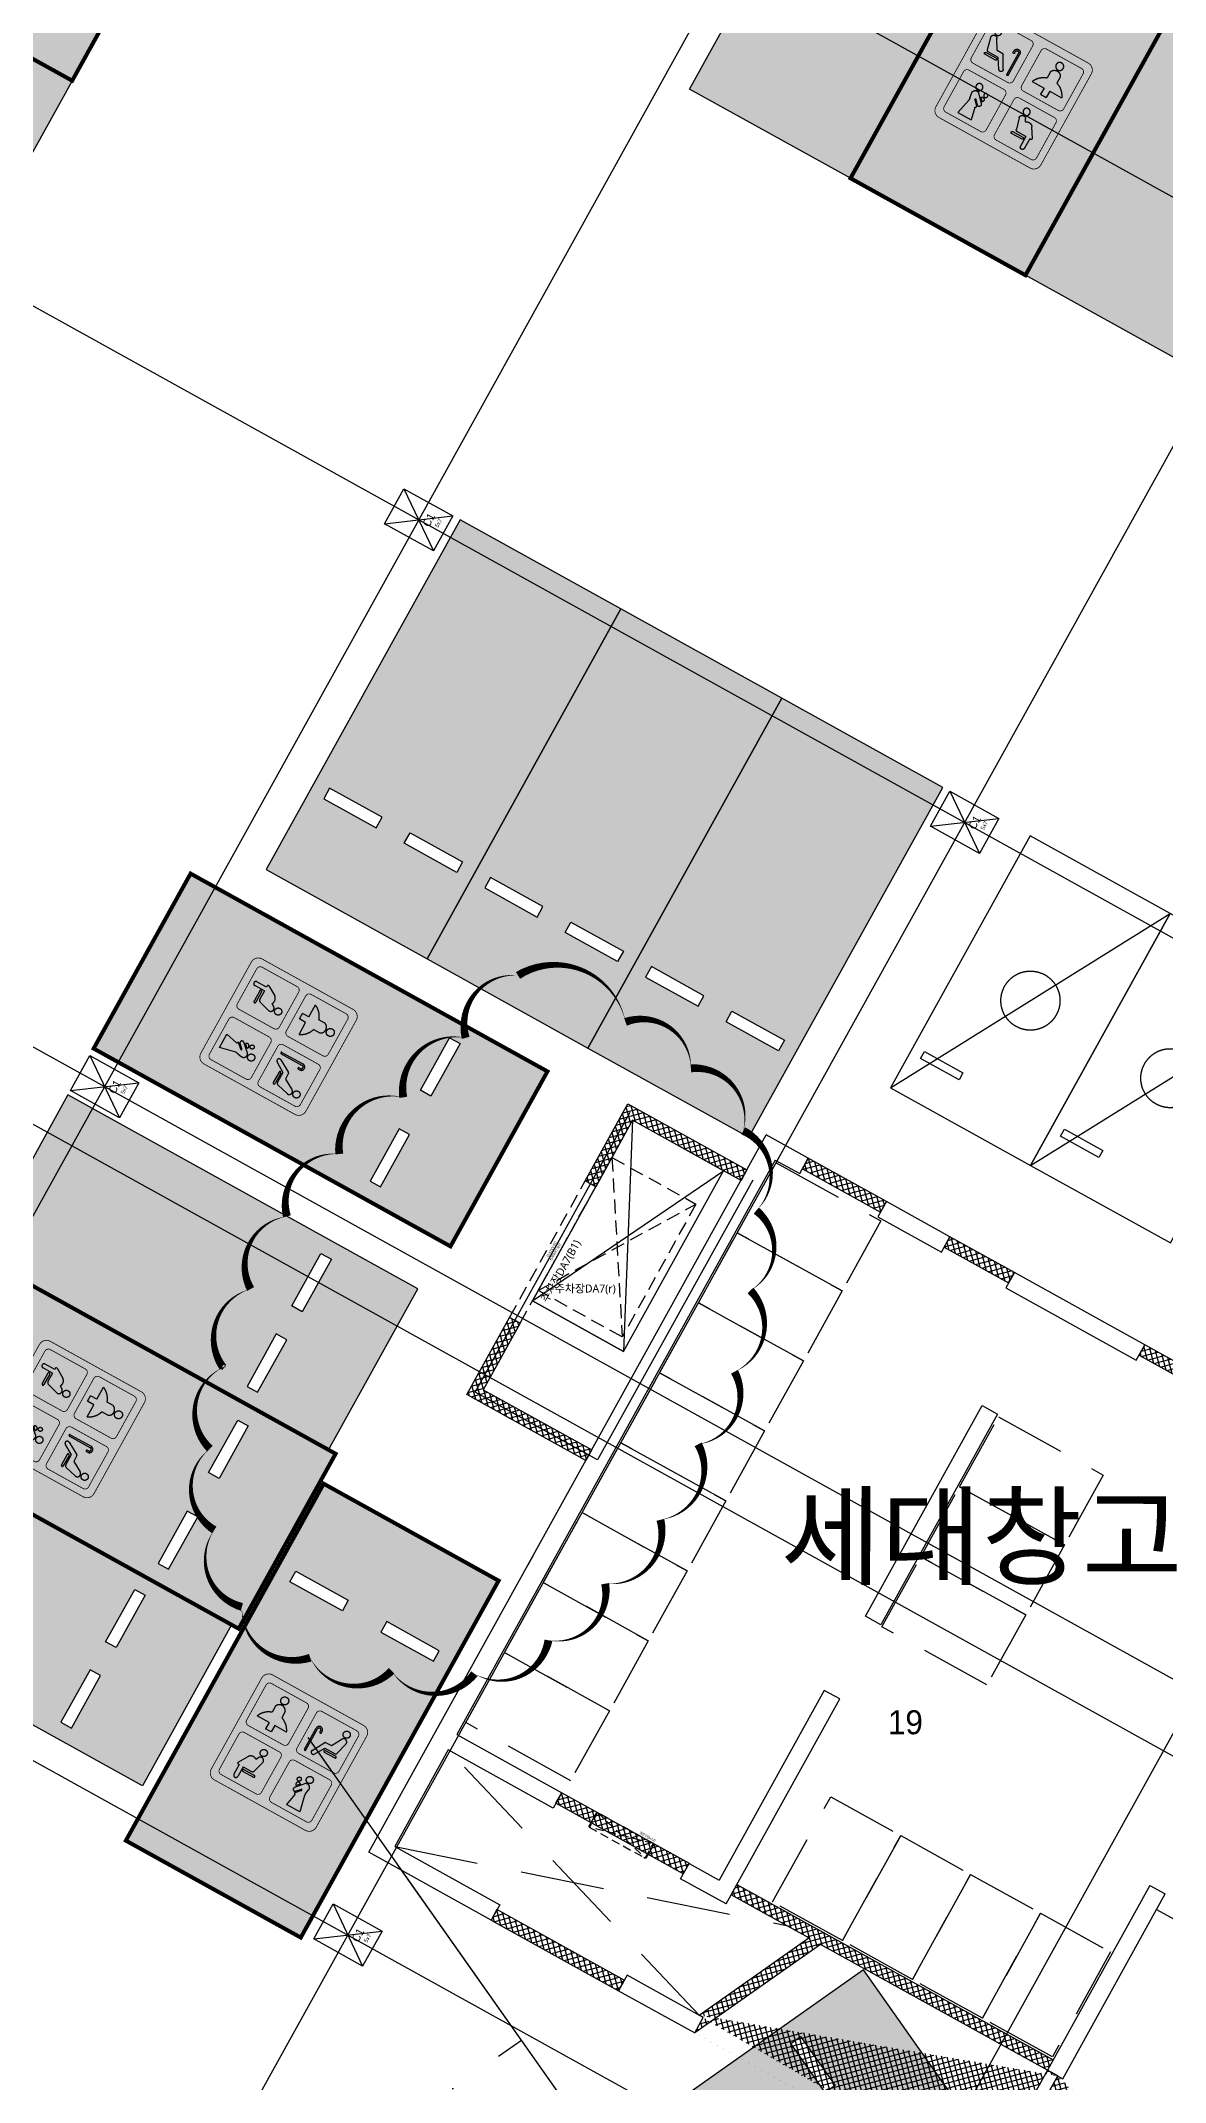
# Model space of a CAD drawing. Header units: millimetres. Extents: x -21000 to 567700, y 435000 to 850800.
# Drawn here: x 329193 to 343246, y 616680 to 642194 of the extents above; entities that cross this region are included whole.
import ezdxf
from ezdxf.enums import TextEntityAlignment as Align
from ezdxf.xclip import XClip

# ---------------------------------------------------------------- set-up
doc = ezdxf.new("R2010")
doc.units = ezdxf.units.MM
doc.header["$LTSCALE"] = 700
doc.header["$XCLIPFRAME"] = 2
for name, pattern in [('AB_Pbase$0$HID', [2.3, 1.5, -0.8]), ('AB_Pbase$0$HIDDEN1', [0.375, 0.25, -0.125]), ('AB_Pbase$0$주차장기둥$0$CEN', [62, 60, -1, 0, -1]), ('HIDDEN', [9.524999999999999, 6.349999999999999, -3.174999999999999])]:
    doc.linetypes.add(name, pattern=pattern)
doc.layers.get('0').update_dxf_attribs({"color": 2})
doc.layers.get('Defpoints').update_dxf_attribs({"color": 171})
for name, color, linetype, plot in [('AB_Pbase$0$@지하주차장제외할면적', 210, 'Continuous', False), ('AB_Pbase$0$AB_Pbase_지붕층_구조도void$0$DEF_TEXT', 221, 'Continuous', False), ('AB_Pbase$0$AB_Pbase_지하1층_구조도void$0$DEF_TEXT', 221, 'Continuous', False), ('AB_Pbase$0$Defponts', 161, 'Continuous', False), ('AB_Pbase$0$주차-카운터', 151, 'Continuous', False), ('AB_Pbase$0$주차장기둥$0$DEFPOINT', 247, 'Continuous', False)]:
    doc.layers.add(name, color=color, linetype=linetype, plot=plot)
for name, color, linetype in [('AB_Pbase$0$da-open con', 1, 'Continuous'), ('AB_Pbase$0$da-open hid', 8, 'AB_Pbase$0$HIDDEN1'), ('AB_Pbase$0$ELE8', 8, 'Continuous'), ('AB_Pbase$0$void', 1, 'AB_Pbase$0$HID'), ('AB_Pbase$0$WAL', 3, 'Continuous'), ('AB_Pbase$0$WIN1', 1, 'Continuous'), ('AB_Pbase$0$건축open', 4, 'AB_Pbase$0$HIDDEN1'), ('AB_Pbase$0$경량벽체 세대창고', 4, 'HIDDEN'), ('AB_Pbase$0$경량벽체 세대창고 모듈', 4, 'HIDDEN'), ('AB_Pbase$0$주차(경형)', 9, 'Continuous'), ('AB_Pbase$0$주차-sol', 254, 'Continuous'), ('AB_Pbase$0$주차-여행', 221, 'Continuous'), ('AB_Pbase$0$주차-일반', 9, 'Continuous'), ('AB_Pbase$0$주차-확장', 7, 'Continuous'), ('AB_Pbase$0$주차장기둥$0$CEN_P', 244, 'AB_Pbase$0$주차장기둥$0$CEN'), ('AB_Pbase$0$주차장기둥$0$WAL', 3, 'Continuous')]:
    doc.layers.add(name, color=color, linetype=linetype)
doc.styles.add('AB_Pbase$0$AB_Pbase_지붕층_구조도void$0$맑은 고딕', font='malgun.ttf')
doc.styles.add('AB_Pbase$0$AB_Pbase_지하1층_구조도void$0$맑은 고딕', font='malgun.ttf')
doc.styles.add('AB_Pbase$0$돋움', font='')
doc.styles.add('AB_Pbase$0$맑은 고딕', font='')
doc.styles.add('AB_Pbase$0$주차장기둥$0$맑은 고딕', font='')
doc.styles.get('AB_Pbase$0$돋움').set_extended_font_data('Dotum')
doc.styles.get('AB_Pbase$0$맑은 고딕').set_extended_font_data('Dotum')
doc.styles.get('AB_Pbase$0$주차장기둥$0$맑은 고딕').set_extended_font_data('Dotum')

# ---------------------------------------------------------------- blocks, each defined once
blk = doc.blocks.new('AB_Pbase$0$CON-109-B2F')
for p, q in [((-12950.00000190863, 19179.9999987116), (-2700.000001907, 19179.9999997298)), ((-12950.00000173446, 17429.9999987107), (-12950.00000190863, 19179.9999987116)), ((-2700.00000184757, 18579.99999973259), (-2700.000001907, 19179.9999997298)), ((-11350.00000188021, 18929.99999887109), (-12730.00000188277, 18929.99999873459)), ((-12730.00000188277, 18929.99999873459), (-12730.00000173481, 17429.99999873218)), ((-11350.00000173074, 17429.99999887155), (-11350.00000187998, 18929.999998871)), ((-2920.000001881621, 18929.99999970884), (-11130.00000187998, 18929.99999889311)), ((-11130.00000187998, 18929.999998892), (-11130.00000173004, 17429.9999988934)), ((-2920.000001881621, 18929.99999970876), (-2920.000001847336, 18579.99999971068)), ((-2920.000001847336, 18579.99999971068), (-2700.00000184757, 18579.99999973259)), ((-12730.00000173481, 17429.99999873218), (-12950.00000173446, 17429.9999987107)), ((-11130.00000173004, 17429.9999988934), (-11350.00000173074, 17429.99999887155)), ((-2700.000001734705, 17462.73216439166), (-2920.000001735985, 17462.73216436928)), ((-2920.000001735985, 17462.73216436928), (-2920.000001638065, 16554.99999971344)), ((-2700.000001637716, 16554.99999973507), (-2700.000001734705, 17462.73216439166)), ((-2920.000001638065, 16554.99999971344), (-2700.000001637716, 16554.99999973507)), ((-12730.00000155227, 15609.99999873334), (-12950.0000015539, 15609.9999987109)), ((-12950.0000015539, 15609.9999987109), (-12950.00000144447, 14519.99999871282)), ((-12730.00000144505, 14519.99999873398), (-12730.00000155227, 15609.99999873334)), ((-11350.00000155012, 15609.99999887225), (-11130.00000154965, 15609.99999889369)), ((-11350.00000148511, 14959.99999887135), (-11350.00000155012, 15609.99999887225)), ((-11130.00000154965, 15609.99999889369), (-11130.00000150793, 15179.99999889445)), ((-2700.000001548426, 15634.99999973358), (-2920.000001547494, 15634.99999971207)), ((-2920.000001547494, 15634.99999971207), (-2920.000001369452, 13769.99999971475)), ((-2700.000001369045, 13769.99999973611), (-2700.000001548426, 15634.99999973358)), ((-8420.000001508046, 15179.99999916329), (-11130.00000150793, 15179.99999889445)), ((-8420.000001485634, 14959.99999916318), (-8420.000001508046, 15179.99999916329)), ((-7360.000001507055, 15179.99999926888), (-4350.000001507113, 15179.99999956751)), ((-7360.000001486041, 14959.99999926783), (-7360.000001507055, 15179.99999926888)), ((-4350.000001507113, 15179.99999956751), (-4350.000001485983, 14959.99999956664)), ((-11350.00000148511, 14959.99999887135), (-8420.000001485634, 14959.99999916318)), ((-4350.000001485983, 14959.99999956664), (-7360.000001486041, 14959.99999926783)), ((-12950.00000144447, 14519.99999871282), (-12730.00000144505, 14519.99999873398)), ((-2920.000001369452, 13769.99999971475), (-2700.000001369045, 13769.99999973611)), ((-8580.000001036264, 10439.9999991476), (-11220.00000103551, 10439.99999888558)), ((-11220.00000103551, 10439.99999888558), (-11220.0000010142, 10219.99999888672)), ((-11220.0000010142, 10219.99999888672), (-8580.000001014787, 10219.9999991483)), ((-8800.000001013272, 10219.99999912653), (-8800.000000434455, 4379.999999125721)), ((-8580.000001036264, 10439.9999991476), (-8580.000001014787, 10219.9999991483))]:
    blk.add_line(p, q)
blk = doc.blocks.new('AB_Pbase$0$CON-109-B1F')
at = {"rotation": 360}
blk.add_blockref('AB_Pbase$0$CON-109-B2F', (0, 0), dxfattribs=at)
blk = doc.blocks.new('AB_Pbase$0$지하1층 동골조')
at = {"rotation": 60.99999813640894}
blk.add_blockref('AB_Pbase$0$CON-109-B1F', (209399.5023690096, -18382.98886845389), dxfattribs=at)
blk = doc.blocks.new('AB_Pbase$0$세대창고')
at = {"layer": 'AB_Pbase$0$경량벽체 세대창고', "ltscale": 0.2}
blk.add_lwpolyline([(-290836.8541639593, 78445.46599133477), (-291836.8541639591, 78445.46599134662), (-291836.8541639527, 79945.46599134662), (-290836.8541639527, 79945.46599133474)], close=True, dxfattribs=at)
blk = doc.blocks.new('AB_Pbase$0$0228_REV.')
at = {"layer": 'AB_Pbase$0$경량벽체 세대창고 모듈'}
for p, rotation in [((752659.979327153, 736869.2161354251), 60.99999813693703), ((752175.169678454, 735994.5964440587), 60.99999813693703), ((751690.3600297556, 735119.9767526924), 60.99999813693703), ((751205.5503810666, 734245.3570613187), 60.99999813693703), ((755438.9417027021, 733693.8156729856), 60.99999813735307), ((750720.7407323829, 733370.7373699397), 60.99999813693703), ((754954.1320540055, 732819.1959816166), 60.99999813735307), ((750235.931083685, 732496.1176785709), 60.99999813693703), ((754469.322405311, 731944.5762902431), 60.99999813735307), ((749751.1214349954, 731621.497987203), 60.99999813693703), ((749266.3117863063, 730746.8782958363), 60.99999813693703), ((326080.6343704369, 722941.3273318275), 150.9999981368201), ((326955.2540618088, 722456.5176831365), 150.9999981368201), ((327829.873753181, 721971.7080344459), 150.9999981368201), ((328704.4934445529, 721486.8983857563), 150.9999981368201)]:
    blk.add_blockref('AB_Pbase$0$세대창고', p, dxfattribs=dict(at, rotation=rotation))
at = {"layer": 'AB_Pbase$0$Defponts', "style": 'AB_Pbase$0$돋움'}
blk.add_text('19', height=300, rotation=359.9780932282507, dxfattribs=at).set_placement((543136.601061137, 514113.5074251955))
blk = doc.blocks.new('AB_Pbase$0$주차장기둥$0$cen 2bl 지하')
at = {"layer": 'AB_Pbase$0$주차장기둥$0$CEN_P', "color": 5}
for p, q in [((6014.297732951956, 113575.9430526974), (6014.297733008709, 259192.0310088207)), ((13814.29773294945, 127832.3474975136), (13814.29773298158, 259163.0503606995)), ((21614.29773293554, 128082.4813590802), (21614.29773296272, 259134.0697125781)), ((-57008.31645437546, 154682.9533104611), (119274.2270252402, 154682.9533104473)), ((-57008.31645437636, 146582.9533105551), (119274.22702514, 146582.9533105355)), ((-60585.70226702042, 138482.9533104352), (119274.2270251826, 138482.9533103963)), ((-127185.7022670383, 130682.953310399), (119274.2270251849, 130682.9533104221))]:
    blk.add_line(p, q, dxfattribs=at)
at = {"layer": 'AB_Pbase$0$주차장기둥$0$CEN_P'}
for p, q in [((51746.4935385446, 113478.5599492784), (12182.18450941834, 132600.0429825174)), ((-2688.162071659266, 91195.49546969087), (16349.34467329017, 130586.048947853))]:
    blk.add_line(p, q, dxfattribs=at)
blk = doc.blocks.new('AB_Pbase$0$주차장기둥$0$p기둥 5x7')
blk.add_lwpolyline([(-250.0000000000582, 349.9999999998836), (249.9999999999709, 349.9999999998836), (249.9999999999418, -350.0000000001455), (-250.0000000000873, -350.0000000000873)], close=True)
at = {"layer": 'AB_Pbase$0$주차장기둥$0$DEFPOINT'}
for p, q in [((249.9999999999709, 349.9999999998836), (-250.0000000000582, -350.0000000001164)), ((-250.0000000000582, 349.999999999869), (250, -350.0000000001164))]:
    blk.add_line(p, q, dxfattribs=at)
at = {"layer": 'AB_Pbase$0$주차장기둥$0$DEFPOINT', "color": 6, "style": 'AB_Pbase$0$주차장기둥$0$맑은 고딕'}
for s, height, p in [('C1', 99.99999999999999, (-24.44665820989758, -160.2091103229031)), ('5x7', 49.99999999999999, (28.78967538874713, -258.5294959518069))]:
    blk.add_text(s, height=height, rotation=1.8943102776e-06, dxfattribs=at).set_placement(p)
blk = doc.blocks.new('AB_Pbase$0$주차장기둥')
at = {"layer": 'AB_Pbase$0$주차장기둥$0$WAL', "color": 192}
blk.add_line((64642.65031074054, 112413.1622858688), (44538.88177686287, 121277.6930868367), dxfattribs=at)
for name, p, rotation in [('AB_Pbase$0$주차장기둥$0$cen 2bl 지하', (36991.78868371947, -11666.72538985428), 1.99999810188403), ('AB_Pbase$0$주차장기둥$0$p기둥 5x7', (45682.00469323256, 135309.0452962336), 91.99999810188433), ('AB_Pbase$0$주차장기둥$0$p기둥 5x7', (37886.75623346516, 135036.8294801977), 91.99999810188433), ('AB_Pbase$0$주차장기둥$0$p기둥 5x7', (38169.44188857873, 126941.7637719787), 91.99999810188433), ('AB_Pbase$0$주차장기둥$0$p기둥 5x7', (46236.90616438214, 119418.7311282467), 91.99999810188433)]:
    blk.add_blockref(name, p, dxfattribs=dict(rotation=rotation))
blk = doc.blocks.new('AB_Pbase$0$AB_Pbase_지붕층_구조도void')
for p, q in [((286950.6374877225, -108813.9225142253), (287078.9968700185, -111057.4311945485)), ((286029.5284221288, -110475.7013393391), (288000.1171501627, -109395.6437752696))]:
    blk.add_line(p, q)
at = {"elevation": -6.913581e-10}
blk.add_lwpolyline([(286950.6374877225, -108813.9225142253), (288000.1171501627, -109395.6437752696), (287078.9968172047, -111057.4311652747), (286029.5221423097, -110475.7126688019)], close=True, dxfattribs=at)
at = {"layer": 'AB_Pbase$0$AB_Pbase_지붕층_구조도void$0$DEF_TEXT', "style": 'AB_Pbase$0$AB_Pbase_지붕층_구조도void$0$맑은 고딕'}
blk.add_text('주차장DA7(r)', height=99.99999999999991, dxfattribs=at).set_placement((286236.2884775251, -110501.4729983629))
blk = doc.blocks.new('AB_Pbase$0$AB_Pbase_지하1층_구조도void', base_point=(49381.21374515444, 737051.3589096147))
for p, q in [((336589.5107162018, 628702.3716784307), (336474.9512604222, 625814.2540244779)), ((335338.0165345782, 626444.4672782103), (337726.5828445466, 628072.0825881211)), ((336474.884622706, 625814.2903475408, 1.3429986e-09), (335337.9456627796, 626444.5065630611))]:
    blk.add_line(p, q)
blk.add_lwpolyline([(336589.5107162018, 628702.3716784307), (335337.9456627796, 626444.5065630611), (336474.9512599071, 625814.2540206765), (337726.5828108681, 628072.0825601463)], close=True)
at = {"layer": 'AB_Pbase$0$AB_Pbase_지하1층_구조도void$0$DEF_TEXT', "style": 'AB_Pbase$0$AB_Pbase_지하1층_구조도void$0$맑은 고딕'}
blk.add_text('주차장DA7(B1)', height=100, rotation=60.99980586835241, dxfattribs=at).set_placement((335525.4223970691, 626414.8319279623))
blk = doc.blocks.new('AB_Pbase$0$실명')
at = {"layer": 'AB_Pbase$0$Defponts', "style": 'AB_Pbase$0$돋움'}
blk.add_text('세대창고', height=999.9999999999994, rotation=359.9315350211501, dxfattribs=at).set_placement((361962.8182209932, -207336.3130928569), align=Align.MIDDLE)
blk = doc.blocks.new('AB_Pbase$0$AB_Pbase-C1BCB056C')
at = {"layer": 'AB_Pbase$0$주차-여행'}
h = blk.add_hatch(color=170, dxfattribs=at)
h.dxf.hatch_style = 1
edge = h.paths.add_edge_path()
edge.add_line((104.9998297914862, 4.999913722276686), (1404.999829791486, 4.999913722276686))
edge.add_arc((1404.999829791486, 104.9999137222767), 100, 270, 360)
edge.add_line((1504.999829791486, 104.9999137222767), (1504.999829791486, 1404.999913722277))
edge.add_arc((1404.999829791486, 1404.999913722277), 100, 0, 90)
edge.add_line((1404.999829791486, 1504.999913722277), (104.9998297914862, 1504.999913722277))
edge.add_arc((104.9998297914862, 1404.999913722277), 100, 90.00000000000003, 180)
edge.add_line((4.999829791486261, 1404.999913722277), (4.999829791486261, 104.9999137222767))
edge.add_arc((104.9998297914862, 104.9999137222766), 99.99999999999999, 180, 270)
h = blk.add_hatch(color=255, dxfattribs=at)
h.dxf.hatch_style = 1
h.paths.add_polyline_path([(464.9998297914861, 1093.962959066033), (464.9998297914861, 1179.999913677573, 0.7142857144954711), (324.9998297914863, 1179.999913722276), (324.9998297914863, 1093.962959066033, 0.2192235935894597), (184.9998298063874, 964.9999137222767), (354.9998297914862, 964.9999137222767), (354.9998297914862, 874.9999137222769), (434.9998297914861, 874.9999137222769), (434.9998297989368, 964.9999137222767), (604.9998297914861, 964.9999137222767, 0.2192235935991595)])
h.paths.add_polyline_path([(444.9998297914862, 1294.999913722276, 1), (344.9998297914863, 1294.999913722276, 1)])
h.paths.add_polyline_path([(905.0694490894676, 1187.227043330669), (905.0694490894676, 887.2270433306693, 1), (925.0694490894678, 887.2270433306693), (925.0694490894678, 1187.227043330669, -1), (970.0694490894672, 1187.227043330669), (970.0694490894672, 1167.227043330669, 1), (990.0694490894678, 1167.227043330669), (990.0694490894678, 1187.227043315768, 1)])
h.paths.add_polyline_path([(1322.599384352565, 1300.948844328522, 1), (1232.599384352565, 1300.948844328522, 1)])
h.paths.add_polyline_path([(1325.583051808178, 1192.864747062325, 0.8785792652490609), (1251.948925115168, 1222.393662780523), (1177.534137569368, 1089.506382524967), (1093.841614499688, 1085.951423943043, 0.2585986565045364), (1085.568617418408, 1080.895572856068), (994.4447772949933, 920.3046763837336, 0.979198574801533), (1040.829881228506, 892.6797962039708), (1120.306013703346, 1019.964866757393), (1257.76389311254, 1019.964866757393, 0.3421054281494638), (1286.814132198691, 1042.475967720151)])
h.paths.add_polyline_path([(1287.971297286451, 999.9648667573927), (1137.971297286451, 999.9648667573927, 1), (1137.971297286451, 974.9648667573927), (1287.971297286451, 974.9648667573927, 1)], flags=17)
h.paths.add_polyline_path([(436.9555048123002, 598.246732994914, 1), (526.9555048123002, 598.246732994914, 1)])
h.paths.add_polyline_path([(528.1558670848608, 485.9040889143943, 0.8878799825952457), (452.9519263207911, 517.1157555133104), (433.4624234810471, 482.4387960731983, 0.4156105446493064), (332.3843688070774, 465.5578041821716), (258.7660074681044, 342.8345530629158, 0.1928886540374943), (257.5865358635783, 335.4898763746023, 0.4807951515264588), (267.3414172753691, 323.2893562614918), (284.8712226971984, 323.2893562763929), (284.8712226971984, 186.1964333206415, 1), (339.8712226971984, 186.1964333206415), (339.8712226971984, 323.2893562763929), (459.6049608886241, 323.2893562614918, 0.3358464279470858), (488.4797215983271, 345.1500568836928)])
h.paths.add_polyline_path([(516.3095344379544, 296.8027470558882), (366.3095344379544, 296.8027470558882, 1), (366.3095344379544, 271.8027470558882), (516.3095344379544, 271.8027470558882, 1)], flags=17)
h.paths.add_polyline_path([(1053.458181910217, 528.8396279960871, 1), (1002.144951291382, 528.8396279960871, 1)])
h.paths.add_polyline_path([(1070.501569882035, 479.7024450153111, 1.194973176818422), (1032.354010231793, 437.2605490833519)])
h.paths.add_polyline_path([(1195.899806149304, 466.2948160022495, 0.7033702882995693), (1123.245992541313, 515.9454015046358), (1026.935606569052, 408.793189972639, 1), (1064.122153230011, 375.3692352920771), (1111.15793248266, 427.6999130696057, -1), (1122.313896492123, 417.6727266609669), (1062.577867232263, 351.2121098935604, 0.4828771538017641), (1063.883896596729, 343.4903036057948), (1072.644407972693, 338.6641221195459, -0.3321010292297663), (1075.116340912878, 333.2164927870035), (1040.312134779989, 174.0700534582138), (1230.701888181269, 174.0700534582138), (1185.384223856032, 381.2905511409044, -0.0966836924488011), (1184.909373626113, 402.3586240559815)])
h.paths.add_polyline_path([(1193.590907037258, 582.2420370280743, 1), (1103.590907037258, 582.2420370280743, 1)])
at = {"layer": 'AB_Pbase$0$주차-여행', "color": 255}
for p, q in [((324.9998297914863, 1179.999913722276), (324.9998297914863, 1093.962959051132)), ((464.9998297914861, 1179.999913692474), (464.9998297914861, 1093.962959066033)), ((905.0694490894676, 887.2270433306693), (905.069449082017, 1187.227043330669)), ((925.0694490894678, 887.2270433306693), (925.0694490894678, 1187.227043330669)), ((970.0694490894672, 1167.227043330669), (970.0694490894672, 1187.227043330669)), ((990.0694490894678, 1167.227043330669), (990.0694490969179, 1187.227043330669)), ((994.4447772875427, 920.3046763837336), (1085.568617418408, 1080.89557287097)), ((1093.841614514589, 1085.951423943043), (1177.534137569368, 1089.506382524967)), ((1177.534137569368, 1089.506382524967), (1251.948925115168, 1222.393662780523)), ((1286.814132198691, 1042.475967720151), (1325.583051808178, 1192.864747062325)), ((354.9998297914862, 964.9999137222767), (184.9998297840357, 964.9999137222767)), ((354.9998297914862, 964.9999137222767), (354.9998297914862, 874.9999137222769)), ((434.9998297914861, 874.9999137222769), (354.9998297914862, 874.9999137222769)), ((604.9998297914861, 964.9999137222767), (434.9998297914861, 964.9999137222767)), ((434.9998297989368, 964.9999137222767), (434.9998297914861, 874.9999137222769)), ((1040.829881228506, 892.6797962039708), (1120.306013703346, 1019.964866757393)), ((1120.306013703346, 1019.964866757393), (1257.76389310509, 1019.964866757393)), ((1137.971297286451, 999.9648667573927), (1287.971297286451, 999.9648667573927)), ((1137.971297286451, 974.9648667573927), (1287.971297286451, 974.9648667573927)), ((433.4624234810471, 482.4387960731983), (452.9519263207911, 517.1157555133104)), ((1123.245992541313, 515.9454015046358), (1026.935606561601, 408.793189972639)), ((257.3414172679186, 333.2893562614918), (257.3414172679186, 337.690396502614)), ((258.7660074681044, 342.8345530629158), (332.3843688070774, 465.5578041821716)), ((267.3414172679186, 323.2893562614918), (284.8712226971984, 323.2893562763929)), ((284.8712226971984, 323.2893562614918), (284.8712226971984, 186.1964333206415)), ((339.8712226897478, 323.2893562763929), (459.6049608960746, 323.2893562614918)), ((339.8712226971984, 323.2893562614918), (339.8712226971984, 186.1964333206415)), ((366.3095344379544, 296.8027470558882), (516.3095344379544, 296.8027470558882)), ((366.3095344379544, 271.8027470558882), (516.3095344379544, 271.8027470558882)), ((528.1558670848608, 485.9040889143943), (488.4797215983271, 345.1500568836928)), ((1070.501569889485, 479.7024450302123), (1032.354010231793, 437.2605490833519)), ((1075.116340912878, 333.2164927870035), (1040.312134779989, 174.0700534582138)), ((1122.313896477222, 417.6727266758678), (1062.577867232263, 351.2121098935604)), ((1072.644407972693, 338.6641221195459), (1063.883896596729, 343.4903036057948)), ((1111.158504597843, 427.7005495131016), (1064.122153230011, 375.3692352920771)), ((1184.909373626113, 402.3586240708827), (1195.899806119501, 466.2948158085346)), ((1185.384223856032, 381.2905511558056), (1230.701888181269, 174.0700534582138)), ((1230.701888181269, 174.0700534582138), (1040.312134779989, 174.0700534582138))]:
    blk.add_line(p, q, dxfattribs=at)
at = {"layer": 'AB_Pbase$0$주차-여행', "color": 255, "const_width": 10}
for points in [[(104.9998297914862, 4.999913722276686), (1404.999829791486, 4.999913722276686, 0.4142135623730951), (1504.999829791486, 104.9999137222767), (1504.999829791486, 1404.999913722277, 0.4142135623730951), (1404.999829791486, 1504.999913722277), (104.9998297914862, 1504.999913722277, 0.4142135623730951), (4.999829791486261, 1404.999913722277), (4.999829791486261, 104.9999137222767, 0.4142135623730951)], [(144.9998297914862, 804.9999137222766), (644.9998297914861, 804.9999137222766, 0.4142135623730951), (694.999829791486, 854.9999137222767), (694.999829791486, 1354.999913722277, 0.4142135623730951), (644.9998297914861, 1404.999913722277), (144.9998297914862, 1404.999913722277, 0.4142135623730951), (94.99982979148626, 1354.999913722277), (94.99982979148626, 854.9999137222767, 0.4142135623730951)], [(864.999829791486, 804.9999137222766), (1364.999829791486, 804.9999137222766, 0.4142135623730951), (1414.999829791486, 854.9999137222767), (1414.999829791486, 1354.999913722277, 0.4142135623730951), (1364.999829791486, 1404.999913722277), (864.999829791486, 1404.999913722277, 0.4142135623730951), (814.999829791486, 1354.999913722277), (814.999829791486, 854.9999137222767, 0.4142135623730951)], [(144.9998297914862, 104.9999137222767), (644.9998297914861, 104.9999137222767, 0.4142135623730951), (694.999829791486, 154.9999137222767), (694.999829791486, 654.9999137222767, 0.4142135623730951), (644.9998297914861, 704.9999137222767), (144.9998297914862, 704.9999137222767, 0.4142135623730951), (94.99982979148626, 654.9999137222767), (94.99982979148626, 154.9999137222767, 0.4142135623730951)], [(864.999829791486, 104.9999137222767), (1364.999829791486, 104.9999137222767, 0.4142135623730951), (1414.999829791486, 154.9999137222767), (1414.999829791486, 654.9999137222767, 0.4142135623730951), (1364.999829791486, 704.9999137222767), (864.999829791486, 704.9999137222767, 0.4142135623730951), (814.999829791486, 654.9999137222767), (814.999829791486, 154.9999137222767, 0.4142135623730951)]]:
    blk.add_lwpolyline(points, format="xyb", close=True, dxfattribs=at)
at = {"layer": 'AB_Pbase$0$주차-여행', "color": 255}
for centre, radius in [((394.9998297914863, 1294.999913722276), 50), ((1277.599384352565, 1300.948844328522), 45), ((481.9555048123, 598.246732994914), 45), ((1027.801566600799, 528.8396279960871), 25.65661530862564), ((1148.590907037258, 582.2420370280743), 45)]:
    blk.add_circle(centre, radius, dxfattribs=at)
for centre, radius, start, end in [((394.9998297989369, 877.4999137222767), 227.4999999931226, 107.9202128925485, 157.3801346250727), ((394.9998297840357, 1155.999913722276), 73.99999999295216, 18.92464439297627, 161.0753556070237), ((394.9998297989369, 877.4999137222767), 227.4999999931226, 22.61986537492725, 72.07978710745148), ((947.5694490894673, 1187.227043330669), 42.5, 0, 180), ((947.5694490894673, 1187.227043330669), 22.5, 0, 180), ((980.0694490894676, 1167.227043330669), 10, 180, 0), ((1094.265996024012, 1075.960432991385), 10, 92.43225732071868, 150.4281913124966), ((1286.849399685859, 1202.849945768714), 40, 345.5443830016112, 150.7518595882236), ((1257.76389310509, 1049.964866757393), 30, 270, 345.5443830016112), ((915.0694490894678, 887.2270433306693), 10, 180, 0), ((1017.927699498832, 906.9797987192869), 27, 150.4281913124966, 328.0195599473515), ((1137.971297286451, 987.4648667573927), 12.5, 90, 270), ((1287.971297286451, 987.4648667573927), 12.5, 270, 90), ((488.6936941295862, 497.0277980715035), 41, 344.257766512957, 150.6626929385949), ((1150.656200863421, 478.0722837746143), 46.75139106864536, 345.4090238405308, 125.894682248055), ((267.3414172679186, 337.690396502614), 10, 149.0415955937507, 180), ((267.3414172679186, 333.2893562614918), 10, 180, 270), ((391.3237498402596, 423.6996319442987), 72.29078239768941, 54.34485969010182, 144.6180025138515), ((366.3095344379544, 284.3027470558882), 12.5, 90, 270), ((459.6049608960746, 353.2893562614918), 30, 270, 344.257766512957), ((516.3095344379544, 284.3027470558882), 12.5, 270, 90), ((1047.627815283835, 461.8969845324754), 28.98694658646556, 37.89801675515835, 238.2024057515574), ((1045.528879895806, 392.0812126398087), 24.99999999805061, 138.0502109223481, 318.0502109223481), ((1066.296521902084, 347.8697144240141), 5, 138.0502109223481, 241.149552132227), ((1070.231782667339, 334.2847113013267), 5, 347.6640316832849, 61.14955213222703), ((1116.735914483666, 422.6863198578358), 7.500000004234085, 318.0502109223481, 138.0502109223481), ((1239.114364519715, 393.0409547388554), 55, 170.2463571196594, 192.3359683167152), ((312.3712226971984, 186.1964333206415), 27.5, 180, 0)]:
    blk.add_arc(centre, radius, start, end, dxfattribs=at)
blk = doc.blocks.new('AB_Pbase$0$AB_Pbase-여행주차_')
at = {"layer": 'AB_Pbase$0$주차-sol'}
h = blk.add_hatch(color=252, dxfattribs=at)
h.paths.add_polyline_path([(54378012.42552351, -70102333.67799535), (54378012.42551065, -70097233.67799538), (54375512.42551069, -70097233.67800184), (54375512.42552349, -70102333.67800182)])
h.paths.add_polyline_path([(54377037.42550788, -70098358.67799935), (54377037.42550747, -70098508.67799933), (54377787.42550747, -70098508.67800128), (54377787.42550786, -70098358.67800125)], flags=16)
h.paths.add_polyline_path([(54376487.42551349, -70098358.6779993), (54376487.42551385, -70098508.67799929), (54375737.42551386, -70098508.67800127), (54375737.42551347, -70098358.67800124)], flags=16)
at = {"layer": 'AB_Pbase$0$주차-여행', "const_width": 50}
blk.add_lwpolyline([(54378012.42552351, -70102333.67799535), (54378012.42551065, -70097233.67799538), (54375512.42551069, -70097233.67800184), (54375512.42552349, -70102333.67800182)], close=True, dxfattribs=at)
at = {"layer": 'AB_Pbase$0$주차-여행', "color": 5, "ltscale": 600}
for points in [[(54376487.42551349, -70098358.6779993), (54376487.42551385, -70098508.67799929), (54375737.42551386, -70098508.67800127), (54375737.42551347, -70098358.67800124)], [(54377037.42550788, -70098358.67799935), (54377037.42550747, -70098508.67799933), (54377787.42550747, -70098508.67800128), (54377787.42550786, -70098358.67800125)]]:
    blk.add_lwpolyline(points, close=True, dxfattribs=at)
at = {"layer": 'AB_Pbase$0$주차-여행', "xscale": 1.000000000002362, "yscale": 1.000000000002362, "zscale": 1.000000000002362}
blk.add_blockref('AB_Pbase$0$AB_Pbase-C1BCB056C', (54376007.42569371, -70101138.67791232), dxfattribs=at)
blk = doc.blocks.new('AB_Pbase$0$주차(경형)')
at = {"layer": 'AB_Pbase$0$주차(경형)'}
blk.add_lwpolyline([(2000, -3600), (2000, 0), (0, 0), (0, -3600), (2000, -3600)], dxfattribs=at)
blk.add_lwpolyline([(150, -3000), (699.9999999403954, -3000), (699.9999999403954, -3100), (150, -3100)], close=True, dxfattribs=at)
at = {"layer": 'AB_Pbase$0$주차-카운터', "extrusion": (1.3e-15, -4.517750764e-07, 0.999999999999898)}
blk.add_line((1.0322779417e-05, -3600.000005727635, -0.0016263902749685), (2000, 1.8626451e-09), dxfattribs=at)
blk.add_circle((1000.000005161389, -1800.000002864932), 369.2282907771641, dxfattribs=at)
blk = doc.blocks.new('AB_Pbase$0$주차일반')
at = {"layer": 'AB_Pbase$0$주차-sol'}
h = blk.add_hatch(color=254, dxfattribs=at)
h.dxf.hatch_style = 1
h.paths.add_polyline_path([(2.23517418e-08, 0), (-2299.99999999255, 5.692243576e-06), (-2300.000012420118, -4999.99999433756), (-1.24126672745e-05, -4999.999999985099)])
h.paths.add_polyline_path([(-200.0000091716647, -3724.99999949336), (-200.000009521842, -3874.99999949336), (-950.0000095218419, -3874.999997645619), (-950.000009164214, -3724.999997645619)], flags=16)
h.paths.add_polyline_path([(-1350.00001565367, -3724.999997645619), (-1350.000015296042, -3874.999997645619), (-2100.000015296042, -3874.99999949336), (-2100.00001565367, -3724.99999949336)], flags=16)
at = {"layer": 'AB_Pbase$0$주차-일반', "color": 6}
for points in [[(2.23517418e-08, 0), (-1.24126672745e-05, -4999.999999985099), (-2300.000012420118, -4999.99999433756), (-2299.99999999255, 5.692243576e-06)], [(-1350.000015296042, -3874.999997645619), (-1350.00001565367, -3724.999997645619), (-2100.00001565367, -3724.99999949336), (-2100.000015296042, -3874.99999949336)], [(-950.0000095218419, -3874.999997645619), (-950.000009164214, -3724.999997645619), (-200.0000091716647, -3724.99999949336), (-200.000009521842, -3874.99999949336)]]:
    blk.add_lwpolyline(points, close=True, dxfattribs=at)
blk = doc.blocks.new('AB_Pbase$0$주차확장')
at = {"layer": 'AB_Pbase$0$주차-sol'}
h = blk.add_hatch(color=252, dxfattribs=at)
h.paths.add_polyline_path([(1525.000009655952, -3824.999996058643), (2275.000009655952, -3824.999994121492), (2275.000010058284, -3974.999994091689), (1525.000010028481, -3974.999996051163)], flags=16)
edge = h.paths.add_edge_path()
edge.add_line((0.0012238472700119, -5099.999999992535), (2500.0000128448, -5099.999993526129))
edge.add_line((2500.000012844801, -5099.999993525447), (2499.999999742489, 6.4876512624e-06))
edge.add_line((2499.99999974668, 6.4969062805e-06), (0.0012105628857171, 4.394451e-09))
edge.add_line((0.001210555434227, -2.2322638e-08), (0.0012238440103829, -5100.000000009313))
h.paths.add_polyline_path([(225.0000156462192, -3974.999994106576), (225.0000160187483, -3824.999994091689), (975.0000160485503, -3824.999996036277), (975.0000156313181, -3974.999996043742)])
at = {"layer": 'AB_Pbase$0$주차-확장'}
blk.add_lwpolyline([(0, 0), (1.28597021103e-05, -5099.999999992564), (2500.000012844801, -5099.999993525447), (2500.000000014901, 6.4745545387e-06)], close=True, dxfattribs=at)
at = {"layer": 'AB_Pbase$0$주차-확장', "ltscale": 600}
for points in [[(975.0000156313181, -3974.999996043742), (975.0000160485503, -3824.999996036277), (225.0000160187483, -3824.999994091689), (225.0000156462192, -3974.999994106576)], [(1525.000010028481, -3974.999996051163), (1525.000009655952, -3824.999996058643), (2275.000009670854, -3824.999994091689), (2275.000010043383, -3974.999994121492)]]:
    blk.add_lwpolyline(points, close=True, dxfattribs=at)
blk = doc.blocks.new('AB_Pbase$0$pppaaa_1_1')
at = {"layer": 'AB_Pbase$0$주차(경형)', "extrusion": (-0.0121798020896719, -0.0219729849430141, 0.9996843703658423)}
for p in [(-7788.663603789406, 718348.9859990185, -18052.70115763424), (-5788.663603790977, 718348.9859990224, -18052.70115763424)]:
    blk.add_blockref('AB_Pbase$0$주차(경형)', p, dxfattribs=at)
at = {"layer": 'AB_Pbase$0$주차-여행'}
for p, rotation in [((-87345026.70573467, -12930189.11256287), 61.00018048140679), ((88005719.98913316, 14203387.45433261), 240.9999951359077), ((88003072.21378337, 14198608.82218651), 240.9999951359077), ((-13241345.92868464, 88294354.89586619), 330.9999951359077)]:
    blk.add_blockref('AB_Pbase$0$AB_Pbase-여행주차_', p, dxfattribs=dict(at, rotation=rotation))
at = {"layer": 'AB_Pbase$0$주차-여행', "xscale": -1, "rotation": 330.9999954263235}
blk.add_blockref('AB_Pbase$0$AB_Pbase-여행주차_', (81885683.08172163, 35590369.11044147), dxfattribs=at)
at = {"layer": 'AB_Pbase$0$주차-일반'}
for p, rotation in [((337301.5949643122, 641591.6841879599), 150.9999948462365), ((328469.5511553088, 639684.4083391773), 240.9999948473958), ((341499.7698455495, 639264.5985285393), 150.9999948462365), ((327204.9564389913, 624820.7317557351), 60.9999951357723)]:
    blk.add_blockref('AB_Pbase$0$주차일반', p, dxfattribs=dict(at, rotation=rotation))
at = {"layer": 'AB_Pbase$0$주차-일반', "xscale": -1, "rotation": 330.9999951287542}
for p in [(334432.8292910026, 636208.1496483884), (336444.4545253942, 635093.0873557662), (338456.0797597857, 633978.025063144)]:
    blk.add_blockref('AB_Pbase$0$주차일반', p, dxfattribs=at)
at = {"layer": 'AB_Pbase$0$주차-일반', "extrusion": (0, 0, -1), "zscale": -1, "rotation": 299.000004864348}
blk.add_blockref('AB_Pbase$0$주차일반', (-328416.9806695278, 627007.2809238546), dxfattribs=at)
at = {"layer": 'AB_Pbase$0$주차-확장', "extrusion": (0, 0, -1), "xscale": -1, "zscale": -1, "rotation": 234.7945447613427}
blk.add_blockref('AB_Pbase$0$주차확장', (-336751.5091816438, 613099.8462421391), dxfattribs=at)
blk = doc.blocks.new('AB_Pbase$0$A$C70305FF0')
at = {"layer": 'AB_Pbase$0$WIN1', "color": 1, "linetype": 'AB_Pbase$0$HID', "ltscale": 0.1}
for p, q in [((180.5266095667612, 615.1507661169744), (78.71658903569914, 431.4806277726893)), ((880.2223747125827, 227.3030688992585), (180.5266095667612, 615.1507661169744)), ((180.5266095667612, 615.1507661169744), (778.4123541814042, 43.63293055497343)), ((78.71658903569914, 431.4806277726893), (778.4123541814042, 43.63293055497343)), ((880.2223747125827, 227.3030688992585), (78.71658903569914, 431.4806277726893)), ((778.4123541814042, 43.63293055497343), (880.2223747125827, 227.3030688992585))]:
    blk.add_line(p, q, dxfattribs=at)
at = {"layer": 'Defpoints'}
for p, q in [((171.7804125302937, 619.9988623817334), (69.9703919988824, 436.3287240375647)), ((888.9685717741958, 222.4549726789701), (787.1585512429009, 38.78483433491783))]:
    blk.add_line(p, q, dxfattribs=at)
at = {"layer": 'Defpoints', "style": 'AB_Pbase$0$맑은 고딕', "oblique": 5.9810557e-09, "width": 0.8999999999545778}
blk.add_text('점검구(8x12)', height=29.99999999996332, rotation=330.9999999367581, dxfattribs=at).set_placement((808.5228614044607, 313.463910938066), align=Align.MIDDLE_CENTER)
blk = doc.blocks.new('AB_Pbase$0$팬룸 OPEN (19.5X19.5)')
at = {"layer": 'AB_Pbase$0$WAL'}
for p, q in [((165337.7945809395, 637519.5508875203), (165337.7945809397, 637369.5508875203)), ((167287.7945809395, 637519.5508875236), (167287.7945809397, 637369.5508875235))]:
    blk.add_line(p, q, dxfattribs=at)
at = {"layer": 'AB_Pbase$0$건축open'}
for p, q in [((167287.7945809398, 637519.5508875236), (165337.7945809397, 637519.5508875219)), ((167287.7945809397, 637369.5508875235), (165337.7945809396, 637369.5508875218))]:
    blk.add_line(p, q, dxfattribs=at)
at = {"layer": 'AB_Pbase$0$Defponts', "style": 'AB_Pbase$0$돋움'}
blk.add_text("건축 OPEN'G", height=30, rotation=359.9999991462263, dxfattribs=at).set_placement((166169.5924611345, 637456.8647363622))
at = {"layer": 'AB_Pbase$0$Defponts', "color": 6, "style": 'AB_Pbase$0$돋움'}
blk.add_text('(19.5X19.5)', height=30, rotation=359.9999991462263, dxfattribs=at).set_placement((166177.1155372895, 637401.8473848508))
blk = doc.blocks.new('AB_Pbase')
at = {"layer": 'AB_Pbase$0$ELE8'}
h = blk.add_hatch(dxfattribs=at)
h.set_pattern_fill('NET', color=256, scale=19.99999999999994, angle=15.18218399974686)
h.set_pattern_definition([(15.18218399974673, (-1.542503e-09, -3.49246e-10), (-16.6299576056974, 61.28372141142123), []), (105.1821839997462, (-1.542503e-09, -3.49246e-10), (-61.28372141142123, -16.6299576056974), [])])
h.paths.add_polyline_path([(338785.1375388182, 628228.5002132951), (338712.4160914306, 628097.307259724), (339689.6005407513, 627555.6450329283), (339762.3219881744, 627686.8379866083)])
h.paths.add_polyline_path([(340556.2408450642, 627246.7578445433), (340483.5193984615, 627115.5648923821), (341288.1695146363, 626669.5400154782), (341360.8909611696, 626800.7329678226)])
h.paths.add_polyline_path([(342992.0566856593, 625896.5629731665), (342919.3352388839, 625765.3700207027), (343986.3712625262, 625173.9022492825), (344059.0927091913, 625305.0952018654)])
h.paths.add_polyline_path([(345239.8292926095, 624650.6021762443), (345167.1078457488, 624519.4092235868), (345971.757961812, 624073.3843468433), (346044.4794087126, 624204.5772995258)])
h.paths.add_polyline_path([(335997.7915469059, 627944.1812052345), (336128.6159037514, 627871.6640823736), (336589.5543774162, 628702.3480709647), (337945.2378841037, 627950.880374548), (338017.9593317134, 628082.073328104), (336531.0793899069, 628906.2578675054)])
h = blk.add_hatch(dxfattribs=at)
h.set_pattern_fill('NET', color=256, scale=19.99999999999994, angle=15.18218399974686)
h.set_pattern_definition([(15.18218399974673, (-1.569169399e-07, 445500.0000000844), (-16.62995760569735, 61.28372141142135), []), (105.1821839997462, (-1.569169399e-07, 445500.0000000844), (-61.28372141142135, -16.62995760569735), [])])
edge = h.paths.add_edge_path()
edge.add_line((336078.7207366602, 624583.5945627493), (336005.9992893486, 624452.401609088))
edge.add_line((336005.9992893486, 624452.401609088), (334519.1507492643, 625276.5746570477))
edge.add_line((334519.1507492643, 625276.5746570479), (335052.4416286955, 626238.6567971848))
edge.add_line((335052.4416286954, 626238.6567971846), (335183.6293861803, 626165.9382301942))
edge.add_line((335183.6293861803, 626165.9382301944), (334723.064702226, 625335.047030739))
edge.add_line((334723.064702226, 625335.047030739), (336078.7207366602, 624583.5945627493))
edge.add_line((335704.0032771819, 620297.9222904714), (337295.8111154436, 619415.5687298741))
edge.add_line((337295.8111154435, 619415.5687298741), (337223.0896681544, 619284.3757761524))
edge.add_line((337223.0896681545, 619284.3757761524), (335631.2818298487, 620166.7293367798))
edge.add_line((335631.2818298487, 620166.7293367798), (335704.0032771819, 620297.9222904714))
h = blk.add_hatch(dxfattribs=at)
h.set_pattern_fill('NET', color=256, scale=20, angle=15.182184)
h.set_pattern_definition([(15.18218400000001, (0, 0), (-16.62995760596819, 61.28372141134789), []), (105.182184, (0, 0), (-61.28372141134789, -16.62995760596819), [])])
edge = h.paths.add_edge_path()
edge.add_line((345719.4110711927, 612665.386229395), (343856.7233940723, 613697.8909472006))
edge.add_line((343856.7233940722, 613697.8909472006), (343929.4448417129, 613829.083901546))
edge.add_line((343929.4448417129, 613829.083901546), (345398.4471507688, 613014.8025625906))
edge.add_line((345398.4471507688, 613014.8025625906), (347337.6857455349, 616513.2813280987))
edge.add_line((347337.6857455349, 616513.2813280987), (347468.8786992198, 616440.5598808399))
edge.add_line((347468.8786992199, 616440.5598808399), (345529.6401044547, 612942.081115352))
edge.add_line((345529.6401044545, 612942.081115352), (345783.3863225723, 612801.427279035))
edge.add_line((345783.3863225723, 612801.427279035), (345710.664875008, 612670.2343248553))
edge.add_line((337420.7345853463, 617516.9559728948), (338791.0814888954, 618483.8248959786))
edge.add_line((338791.0814888954, 618483.8248959784), (337820.6810474986, 619021.7266854799))
edge.add_line((337820.6810474986, 619021.72668548), (337893.4024939346, 619152.9196396326))
edge.add_line((337893.4024939346, 619152.9196396326), (341846.6834997757, 616961.580027085))
edge.add_line((341846.6834997757, 616961.580027085), (341773.9620516395, 616830.3870738569))
edge.add_line((341773.9620516395, 616830.3870738569), (338936.7931134064, 618403.0556174668))
edge.add_line((338936.7931134064, 618403.0556174668), (337366.7930207247, 617295.31837591))
edge.add_line((337366.7930207247, 617295.31837591), (337473.4511415693, 617487.7347046889))
edge.add_line((337473.4511415693, 617487.7347046889), (337420.7345853463, 617516.9559728948))
edge.add_line((341905.1550048206, 616757.665625575), (341773.9620516332, 616830.3870738602))
edge.add_line((341773.9620516332, 616830.38707386), (341041.8994821347, 615509.7113398615))
edge.add_line((341041.8994821347, 615509.7113398617), (341173.0924352679, 615436.9898916375))
edge.add_line((341173.0924352676, 615436.9898916375), (341905.1550048204, 616757.665625575))
edge.add_line((346235.4366888583, 612379.3485362597), (346366.629642546, 612306.6270889663))
edge.add_line((346235.4382570709, 612379.351365388), (345571.0408087064, 611180.7467319851))
edge.add_line((345571.0408087066, 611180.7467319851), (343755.4066568181, 613754.0517360172))
edge.add_line((343755.4066568181, 613754.0517360172), (343453.9143654062, 613921.1716548707))
edge.add_line((343453.9143654062, 613921.1716548707), (345490.2715301547, 611035.0351074943))
edge.add_line((345490.2715301549, 611035.0351074941), (347148.2622419588, 608685.1587344373))
edge.add_line((347148.2622419587, 608685.1587344375), (347270.8257392383, 608771.6352581974))
edge.add_line((347270.8257392382, 608771.6352581974), (345667.0873904645, 611044.6195561435))
edge.add_line((345667.0873904646, 611044.6195561435), (346366.6312107694, 612306.6299181128))
edge.add_line((334821.6497167307, 618706.1144521837), (336413.4575550063, 617823.760891527))
edge.add_line((336413.4575550062, 617823.760891527), (336486.1790023024, 617954.9538452027))
edge.add_line((336486.1790023024, 617954.9538452027), (334894.3711649968, 618837.3074052793))
edge.add_line((334894.3711649968, 618837.3074052793), (334821.6497167306, 618706.1144521835))
at = {"layer": 'AB_Pbase$0$void'}
for p, q in [((337420.7345853463, 617516.9559728948), (334285.4156175955, 620832.7204313881)), ((333616.3782700773, 619625.7450971904), (338511.1779824451, 618638.9779550584))]:
    blk.add_line(p, q, dxfattribs=at)
at = {"layer": 'AB_Pbase$0$WAL'}
blk.add_line((335351.5131890046, 623271.6765338286), (335278.7917419624, 623140.4835821049), dxfattribs=at)
for points in [[(335997.7915469059, 627944.1812052345), (336531.0821604696, 628906.2628657328), (338017.9593317134, 628082.0733281039), (337945.2378841037, 627950.8803745476), (336589.554377273, 628702.3480707065), (336128.9852110154, 627871.4593639153)], [(336078.7207363904, 624583.5945608116), (336005.9992893486, 624452.401609088), (334519.1507492643, 625276.5746570479), (335052.4413628421, 626238.6563175728)], [(335183.6338684832, 626165.93573753), (334723.064702226, 625335.047030739), (336078.7207366602, 624583.5945627493)], [(335703.9997030517, 620297.9248819957), (337295.555307906, 619415.7112111156), (337222.8338649987, 619284.5182550251), (335631.2782601656, 620166.7319258752), (335703.9997030517, 620297.9248819957)], [(337420.7345853463, 617516.9559728948), (338791.0814888954, 618483.8248959784), (337820.6810474986, 619021.72668548), (337893.4024939346, 619152.9196396326), (341846.6834997757, 616961.580027085), (341773.9620516395, 616830.3870738569), (338936.7931134064, 618403.0556174668), (337366.7930207247, 617295.31837591), (337473.4511415693, 617487.7347046889), (337420.7345887219, 617516.9559693281)], [(334821.6497167307, 618706.1144521837), (336413.4575550062, 617823.760891527), (336486.1790023024, 617954.9538452027), (334894.3711649968, 618837.3074052793), (334821.6497177379, 618706.1144516247)], [(341905.1550048206, 616757.665625575), (341773.9620516332, 616830.38707386), (341041.8994821347, 615509.7113398617), (341173.0924352676, 615436.9898916375), (341905.155005331, 616757.6656264968)]]:
    blk.add_lwpolyline(points, dxfattribs=at)
for points in [[(338785.1375388182, 628228.5002132951), (338712.4160914306, 628097.307259724), (339689.6005407513, 627555.6450329283), (339762.3219881744, 627686.8379866083)], [(340556.2408450642, 627246.7578445433), (340483.5193984615, 627115.5648923821), (341288.1695146363, 626669.5400154782), (341360.8909611696, 626800.7329678226)], [(342992.0566856593, 625896.5629731665), (342919.3352388839, 625765.3700207027), (343986.3712625262, 625173.9022492825), (344059.0927091913, 625305.0952018654)]]:
    blk.add_lwpolyline(points, close=True, dxfattribs=at)
for name, p, rotation in [('AB_Pbase$0$주차장기둥', (231892.5219283827, 539971.4727125298), 329.0000000345588), ('AB_Pbase$0$0228_REV.', (-203355.4812389409, 106915.8689109765), 359.9999999999992), ('AB_Pbase$0$지하1층 동골조', (146945.0535187308, 639965.19614713), 359.9999999999994), ('AB_Pbase$0$실명', (-21011.03483529872, 830849.9783711426), 359.9999999999999), ('AB_Pbase$0$팬룸 OPEN (19.5X19.5)', (-141300.7865351248, 1081554.766994929), 240.9999981367786)]:
    blk.add_blockref(name, p, dxfattribs=dict(rotation=rotation))
at = {"layer": 'AB_Pbase$0$@지하주차장제외할면적', "rotation": 359.9999999999999}
blk.add_blockref('AB_Pbase$0$A$C70305FF0', (335969.4030133393, 619435.5911290474), dxfattribs=at)
at = {"layer": 'AB_Pbase$0$da-open con', "rotation": 359.9999999999999}
blk.add_blockref('AB_Pbase$0$AB_Pbase_지하1층_구조도void', (49381.21373840371, 737051.3589062752), dxfattribs=at)
at = {"layer": 'AB_Pbase$0$da-open hid', "rotation": 359.9999999999999}
blk.add_blockref('AB_Pbase$0$AB_Pbase_지붕층_구조도void', (49380.8503567032, 737051.5891774172), dxfattribs=at)
at = {"layer": 'AB_Pbase$0$WAL'}
ref = blk.add_blockref('AB_Pbase$0$pppaaa_1_1', (-0.0090321358875372, -0.0133324861526489), dxfattribs=dict(at, rotation=359.9999999999999))
XClip(ref).set_block_clipping_path([(-396188.9384898804, 0.0133324570973376), (493845.7278262604, 839949.4046300659)])

msp = doc.modelspace()

# ---------------------------------------------------------------- block references
ref = msp.add_blockref('AB_Pbase', (1.00299076e-08, -1.3533281e-09))
XClip(ref).set_block_clipping_path([(-1.50175765e-08, 445500.00000001484), (493845.7187941075, 839949.3912975936)])

# ---------------------------------------------------------------- next in the draw order: linework, layer by layer
msp.add_line((275158.8389484171, 658552.1259970895), (397605.5957470407, 590678.7751920887))
at = {"layer": 'Defpoints'}
msp.add_lwpolyline([(335156.9318923045, 630513.1170426488, 0, 100, 0.52056705), (334503.0556656111, 629732.9143534575, 0, 100, 0.52056705), (334503.0556656111, 629732.9143534575, 0, 100, 0.52056705), (333722.0947102967, 628988.9992728113, 0, 100, 0.52056705), (333722.0947102967, 628988.9992728113, 0, 100, 0.52056705), (332922.9415909487, 628281.3718007125, 0, 100, 0.52056705), (332922.9415909487, 628281.3718007125, 0, 100, 0.52056705), (332269.1025670457, 627501.1691115192, 0, 100, 0.52056705), (332269.1025670457, 627501.1691115192, 0, 100, 0.52056705), (331815.0425222802, 626593.9534239332, 0, 100, 0.52056705), (331815.0425222802, 626593.9534239332, 0, 100, 0.52056705), (331469.9494477053, 625614.162519255, 0, 100, 0.52056705), (331469.9494477054, 625614.162519255, 0, 100, 0.52056705), (331306.480391032, 624598.0840060293, 0, 100, 0.52056705), (331306.480391032, 624598.0840060293, 0, 100, 0.52056705), (331360.9824775149, 623582.0054928038, 0, 100, 0.52056705), (331360.9824775149, 623582.0054928038, 0, 100, 0.52056705), (331706.038349307, 622620.3647608805, 0, 100, 0.52056705), (331706.038349307, 622620.3647608805, 0, 100, 0.52056705), (332559.6935551379, 621985.312505874, 0, 100, 0.52056705), (332559.6935551379, 621985.312505874, 0, 100, 0.52056705), (333576.7806148517, 621822.0118989322, 0, 100, 0.52056705), (333576.7806148517, 621822.0118989322, 0, 100, 0.52056705), (334612.0598385919, 621785.7242903869, 0, 100, 0.52056705), (334612.0598385919, 621785.7242903869, 0, 100, 0.52056705), (335538.3348893513, 622203.0381571512, 0, 100, 0.52056705), (335538.3348893513, 622203.0381571512, 0, 100, 0.52056705), (336246.6759997447, 622910.6656292501, 0, 100, 0.52056705), (336246.6759997447, 622910.6656292501, 0, 100, 0.52056705), (336936.8249461118, 623709.0184911984, 0, 100, 0.52056705), (336936.8249461118, 623709.0184911984, 0, 100, 0.52056705), (337409.0399521057, 624652.5217873298, 0, 100, 0.52056705), (337409.0399521057, 624652.5217873298, 0, 100, 0.52056705), (337863.0999968712, 625559.7374749176, 0, 100, 0.52056705), (337863.0999968712, 625559.7374749176, 0, 100, 0.52056705), (338062.916178799, 626575.8159881413, 0, 100, 0.52056705), (338062.916178799, 626575.8159881413, 0, 100, 0.52056705), (338135.5360237349, 627573.7443286137, 0, 100, 0.52056705), (338135.5360237349, 627573.7443286137, 0, 100, 0.52056705), (337972.1041698444, 628571.6854060472, 0, 100, 0.52056705), (337972.1041698444, 628571.6854060472, 0, 100, 0.52056705), (337318.2279431585, 629351.8880952382, 0, 100, 0.52056705), (337318.2279431585, 629351.8880952382, 0, 100, 0.52056705), (336500.9198625821, 629932.5025689446, 0, 100, 0.52056705), (336500.9198625821, 629932.5025689446, 0, 100, 0.52056705), (335156.9318923045, 630513.117042649, 0, 0, 0)], format="xyseb", dxfattribs=at)
msp.add_lwpolyline([(338090.9260695013, 627955.8756451491), (336151.6874746314, 624457.396878678), (334621.1078566291, 625305.8110799931), (336560.3464518172, 628804.2898462682)], dxfattribs=at)

doc.saveas('drawing.dxf')
